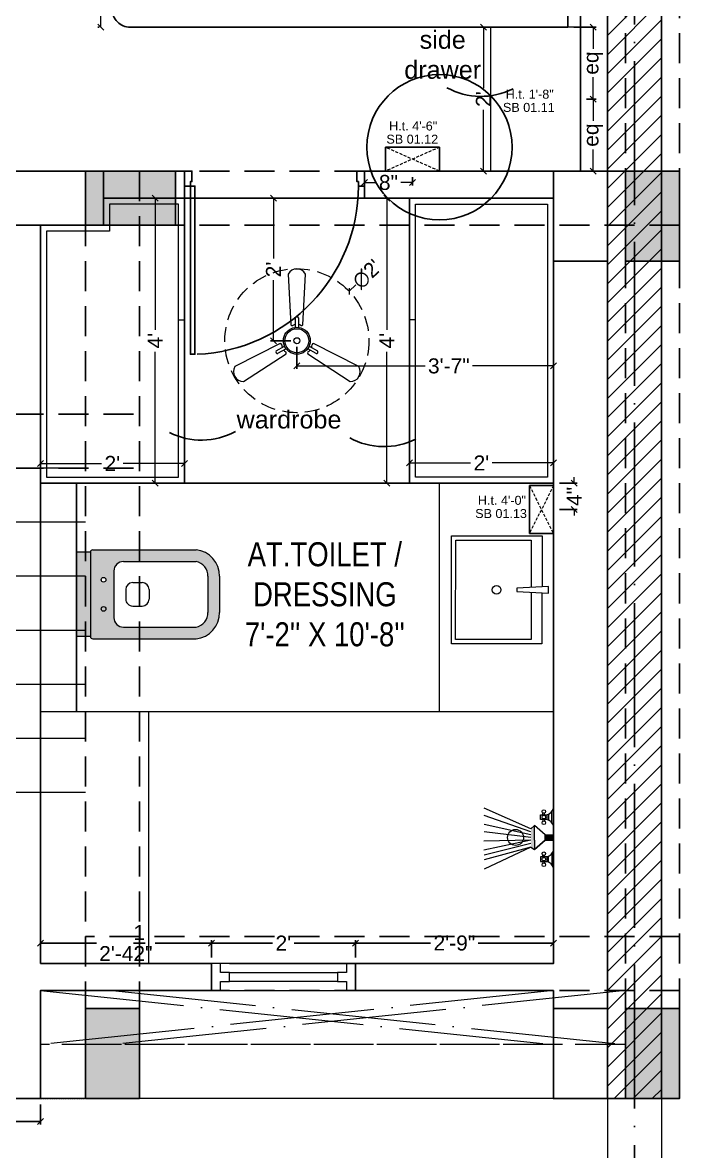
# Model space of a CAD drawing. Header units: millimetres. Extents: x 56222 to 3066687, y -650199 to -121287.
# Drawn here: x 135661.5 to 135770.9, y -184704.3 to -184516.3 of the extents above; entities that cross this region are included whole.
import ezdxf

# ---------------------------------------------------------------- set-up
doc = ezdxf.new("R2010")
doc.units = ezdxf.units.MM
doc.header["$MEASUREMENT"] = 0
doc.header["$PDMODE"] = 35
for name, pattern in [('ACAD_ISO02W100', [15, 12, -3]), ('ACAD_ISO04W100', [30, 24, -3, 0, -3]), ('DASHED', [0.75, 0.5, -0.25]), ('DASHED2', [0.375, 0.25, -0.125]), ('HIDDEN', [0.375, 0.25, -0.125])]:
    doc.linetypes.add(name, pattern=pattern)
doc.layers.get('Defpoints').update_dxf_attribs({"color": 220})
doc.layers.add('AR DOOR', color=40, linetype='Continuous')
doc.layers.add('AR ELE-5', color=134, linetype='Continuous')
for name, color, linetype, lineweight in [('BEAM', 160, 'HIDDEN', 25), ('COLUMN', 1, 'Continuous', 30), ('dim05', 1, 'Continuous', 13), ('el', 7, 'Continuous', 20), ('ELEC-wires', 1, 'DASHED2', 13), ('Electrical', 84, 'Continuous', 30), ('FIRST FLOOR ( TEXT )', 7, 'Continuous', 9), ('FURNITURE', 32, 'Continuous', 9), ('GROUND FLOOR', 7, 'Continuous', 9), ('GROUND FLOOR  ( HATCH )', 251, 'Continuous', 9), ('GROUND FLOOR  ( PLINE )', 251, 'Continuous', 30), ('GROUND FLOOR ( STAIR )', 251, 'Continuous', 9), ('Labelling', 1, 'Continuous', 25), ('SECOND FLOOR ( DW_RAIL )', 7, 'Continuous', 9), ('UTILITY', 48, 'Continuous', 9), ('wall', 7, 'Continuous', 30), ('X_PLOT', 1, 'Continuous', 9), ('XX~SLAB ( BEAM )~ ( DIM )', 7, 'Continuous', 9), ('XX~STR BEAM', 5, 'ACAD_ISO02W100', 9)]:
    doc.layers.add(name, color=color, linetype=linetype, lineweight=lineweight)
doc.styles.add('Arial', font='arial.ttf')
doc.styles.add('century g', font='GOTHIC.TTF')
doc.styles.add('KATHA', font='swissc.ttf')
doc.styles.get("Standard").update_dxf_attribs({"font": 'arial.ttf', "height": 6})
doc.styles.add('style4', font='ARIALN.TTF')
doc.dimstyles.new('Archana', dxfattribs={"dimtxt": 2, "dimasz": 0.75, "dimexe": 0.5, "dimexo": 0.5, "dimgap": 0, "dimtad": 0, "dimzin": 0, "dimdsep": 46, "dimlunit": 4, "dimtxsty": 'century g', "dimblk": 'OBLIQUE', "dimcen": 0, "dimdle": 1, "dimclrd": 256, "dimclre": 256, "dimclrt": 256, "dimadec": 0, "dimazin": 0, "dimtfac": 1, "dimtofl": 0, "dimtmove": 1, "dimatfit": 3, "dimfxl": 1, "dimfxlon": 1, "dimtolj": 1, "dimtzin": 0, "dimlwd": -1, "dimlwe": -1, "dimarcsym": 0})
doc.dimstyles.new('ISO-25', dxfattribs={"dimtxt": 2.5, "dimasz": 1, "dimexe": 0.5, "dimexo": 1, "dimtad": 0, "dimdec": 1, "dimlunit": 4, "dimtxsty": 'Standard', "dimblk": 'OBLIQUE', "dimcen": 2.5, "dimclrd": 1, "dimclre": 1, "dimclrt": 5, "dimadec": 0, "dimazin": 0, "dimtfac": 1, "dimtdec": 1, "dimtmove": 0, "dimatfit": 3, "dimfxl": 1, "dimlwd": -1, "dimarcsym": 0})

# ---------------------------------------------------------------- blocks, each defined once
blk = doc.blocks.new('_Oblique')
at = {"layer": 'wall', "color": 0, "lineweight": -2}
blk.add_line((-0.5, -0.5), (0.5, 0.5), dxfattribs=at)
blk = doc.blocks.new('*D272')
at = {"layer": 'Defpoints', "color": 0, "lineweight": 30, "transparency": 16777216}
for p in [(135679.92, -184437.01), (135674.52, -184517), (135675.21, -184517)]:
    blk.add_point(p, dxfattribs=at)
at = {"layer": 'dim05', "color": 1, "linetype": 'Continuous', "lineweight": -2, "transparency": 16777216}
for p, q in [((135678.92, -184437.01), (135674.02, -184437.01)), ((135674.21, -184517), (135674.02, -184517))]:
    blk.add_line(p, q, dxfattribs=at)
at = {"layer": 'dim05', "color": 1, "linetype": 'Continuous', "transparency": 16777216}
for p, q in [((135674.52, -184437.01), (135674.52, -184473.05)), ((135674.52, -184517), (135674.52, -184480.96))]:
    blk.add_line(p, q, dxfattribs=at)
at = {"layer": 'dim05', "color": 1, "transparency": 16777216}
for p, rotation in [((135674.52, -184437.01), 90), ((135674.52, -184517), 270)]:
    blk.add_blockref('_Oblique', p, dxfattribs=dict(at, rotation=rotation))
at = {"layer": 'dim05', "color": 5, "lineweight": 25, "transparency": 16777216, "insert": (135674.52, -184477.01), "char_height": 2.5, "attachment_point": 5, "rotation": 90, "style": 'Arial'}
blk.add_mtext('6\'-8"', dxfattribs=at)
blk = doc.blocks.new('*D275')
at = {"layer": 'Defpoints', "color": 0, "lineweight": 30, "transparency": 16777216}
for p in [(135739.42, -184517), (135738.25, -184541), (135739.42, -184541)]:
    blk.add_point(p, dxfattribs=at)
at = {"layer": 'dim05', "color": 1, "linetype": 'Continuous', "lineweight": -2, "transparency": 16777216}
for p, q in [((135738.42, -184517), (135737.75, -184517)), ((135738.42, -184541), (135737.75, -184541))]:
    blk.add_line(p, q, dxfattribs=at)
at = {"layer": 'dim05', "color": 1, "linetype": 'Continuous', "transparency": 16777216}
for p, q in [((135738.25, -184517), (135738.25, -184527.2)), ((135738.25, -184541), (135738.25, -184530.8))]:
    blk.add_line(p, q, dxfattribs=at)
at = {"layer": 'dim05', "color": 1, "transparency": 16777216}
for p, rotation in [((135738.25, -184517), 90), ((135738.25, -184541), 270)]:
    blk.add_blockref('_Oblique', p, dxfattribs=dict(at, rotation=rotation))
at = {"layer": 'dim05', "color": 5, "lineweight": 25, "transparency": 16777216, "insert": (135738.25, -184529), "char_height": 2.5, "attachment_point": 5, "rotation": 90, "style": 'Arial'}
blk.add_mtext("2'", dxfattribs=at)
blk = doc.blocks.new('A$C3EC62B37')
at = {"layer": 'FURNITURE', "lineweight": 30, "ltscale": 0.25, "true_color": 0xffffff}
h = blk.add_hatch(color=7, dxfattribs=at)
h.dxf.hatch_style = 1
h.paths.add_polyline_path([(-12.22, 0), (-12.22, 2.35), (-26.26, 2.35), (-26.26, 0)])
h.paths.add_polyline_path([(-26.26, 2.35), (-12.22, 2.35, 0.414214), (-11.83, 2.74), (-11.83, 19.96, 0.388639), (-16.24, 23.87), (-22.38, 23.87, 0.379499), (-26.65, 19.96), (-26.65, 2.74, 0.414214)])
h.paths.add_polyline_path([(-15.35, 6.26), (-23.13, 6.26, -0.414214), (-24.7, 7.83), (-24.7, 19.96, -0.349567), (-22.37, 21.91), (-16.24, 21.91, -0.364948), (-13.78, 19.96), (-13.78, 7.83, -0.414214)], flags=16)
h.paths.add_polyline_path([(-18.46, 8.22), (-20.02, 8.22, -0.414214), (-21.2, 9.39), (-21.2, 10.96, -0.414214), (-20.02, 12.13), (-18.46, 12.13, -0.414214), (-17.28, 10.96), (-17.28, 9.39, -0.414214)], flags=0)
h.paths.add_polyline_path([(-22.06, 4.53, -1), (-21.27, 4.53, -1)], flags=16)
at = {"layer": 'FURNITURE', "color": 0, "linetype": 'ByBlock', "lineweight": -2}
for p, q in [((-22.24, 23.87), (-16.24, 23.87)), ((-22.24, 21.91), (-16.24, 21.91)), ((-26.65, 2.74), (-26.65, 19.96)), ((-24.7, 7.83), (-24.7, 19.96)), ((-13.78, 7.83), (-13.78, 19.96)), ((-11.83, 2.74), (-11.83, 19.96)), ((-20.02, 12.13), (-18.46, 12.13)), ((-21.2, 9.39), (-21.2, 10.96)), ((-17.28, 9.39), (-17.28, 10.96)), ((-20.02, 8.22), (-18.46, 8.22)), ((-23.13, 6.26), (-15.35, 6.26)), ((-26.26, 2.35), (-12.22, 2.35)), ((-26.26, 2.35), (-26.26, 0)), ((-12.22, 2.35), (-12.22, 0)), ((-26.26, 0), (-12.22, 0)), ((-26.26, 0), (-12.22, 0))]:
    blk.add_line(p, q, dxfattribs=at)
for centre in [(-21.66, 4.53), (-16.81, 4.53)]:
    blk.add_circle(centre, 0.391, dxfattribs=at)
for centre, radius, start, end in [((-22.31, 19.5), 4.37, 89.0873, 174.0395), ((-16.17, 19.5), 4.37, 5.9605, 90.9127), ((-22.31, 19.48), 2.44, 88.437, 168.6348), ((-16.17, 19.48), 2.44, 11.3652, 91.563), ((-20.02, 10.96), 1.17, 90, 180), ((-18.46, 10.96), 1.17, 0, 90), ((-23.13, 7.83), 1.57, 180, 270), ((-20.02, 9.39), 1.17, 180, 270), ((-18.46, 9.39), 1.17, 270, 0), ((-15.35, 7.83), 1.57, 270, 0), ((-26.26, 2.74), 0.391, 180, 270), ((-12.22, 2.74), 0.391, 270, 0)]:
    blk.add_arc(centre, radius, start, end, dxfattribs=at)
blk = doc.blocks.new('*U25')
for points in [[(-40, 0), (0, 0), (0, 30), (10, 30), (10, 100), (-40, 100)], [(1160, 0), (1120, 0), (1120, 30), (1110, 30), (1110, 100), (1160, 100)], [(0, 0), (0, -1120), (30, -1120), (30, 0)]]:
    blk.add_lwpolyline(points, close=True)
at = {"layer": 'AR ELE-5', "linetype": 'ByBlock', "ltscale": 15}
blk.add_arc((-1.6, 0.7), 1121.6, 272.37301, 359.96526, dxfattribs=at)
blk = doc.blocks.new('*D280')
at = {"layer": 'Defpoints', "color": 0, "lineweight": 30, "transparency": 16777216}
for p in [(135725.92, -184545.5), (135722.15, -184593), (135725.92, -184593)]:
    blk.add_point(p, dxfattribs=at)
at = {"layer": 'dim05', "color": 1, "linetype": 'Continuous', "lineweight": -2, "transparency": 16777216}
for p, q in [((135724.92, -184545.5), (135721.65, -184545.5)), ((135724.92, -184593), (135721.65, -184593))]:
    blk.add_line(p, q, dxfattribs=at)
at = {"layer": 'dim05', "color": 1, "linetype": 'Continuous', "transparency": 16777216}
for p, q in [((135722.15, -184545.5), (135722.15, -184567.43)), ((135722.15, -184593), (135722.15, -184571.08))]:
    blk.add_line(p, q, dxfattribs=at)
at = {"layer": 'dim05', "color": 1, "transparency": 16777216}
for p, rotation in [((135722.15, -184545.5), 90), ((135722.15, -184593), 270)]:
    blk.add_blockref('_Oblique', p, dxfattribs=dict(at, rotation=rotation))
at = {"layer": 'dim05', "color": 5, "lineweight": 25, "transparency": 16777216, "insert": (135722.15, -184569.25), "char_height": 2.5, "attachment_point": 5, "rotation": 90, "style": 'Arial'}
blk.add_mtext("4'", dxfattribs=at)
blk = doc.blocks.new('*D281')
at = {"layer": 'Defpoints', "color": 0, "lineweight": 30, "transparency": 16777216}
for p in [(135685.42, -184545.5), (135683.53, -184593), (135685.42, -184593)]:
    blk.add_point(p, dxfattribs=at)
at = {"layer": 'dim05', "color": 1, "linetype": 'Continuous', "lineweight": -2, "transparency": 16777216}
for p, q in [((135684.42, -184545.5), (135683.03, -184545.5)), ((135684.42, -184593), (135683.03, -184593))]:
    blk.add_line(p, q, dxfattribs=at)
at = {"layer": 'dim05', "color": 1, "linetype": 'Continuous', "transparency": 16777216}
for p, q in [((135683.53, -184545.5), (135683.53, -184567.43)), ((135683.53, -184593), (135683.53, -184571.08))]:
    blk.add_line(p, q, dxfattribs=at)
at = {"layer": 'dim05', "color": 1, "transparency": 16777216}
for p, rotation in [((135683.53, -184545.5), 90), ((135683.53, -184593), 270)]:
    blk.add_blockref('_Oblique', p, dxfattribs=dict(at, rotation=rotation))
at = {"layer": 'dim05', "color": 5, "lineweight": 25, "transparency": 16777216, "insert": (135683.53, -184569.25), "char_height": 2.5, "attachment_point": 5, "rotation": 90, "style": 'Arial'}
blk.add_mtext("4'", dxfattribs=at)
blk = doc.blocks.new('*D282')
at = {"layer": 'Defpoints', "color": 0, "lineweight": 30, "transparency": 16777216}
for p in [(135664.42, -184589.69), (135688.42, -184589.69), (135688.42, -184589.69)]:
    blk.add_point(p, dxfattribs=at)
at = {"layer": 'dim05', "color": 1, "linetype": 'Continuous', "lineweight": -2, "transparency": 16777216}
for p, q in [((135664.42, -184588.69), (135664.42, -184589.19)), ((135688.42, -184588.69), (135688.42, -184589.19))]:
    blk.add_line(p, q, dxfattribs=at)
at = {"layer": 'dim05', "color": 1, "linetype": 'Continuous', "transparency": 16777216}
for p, q in [((135664.42, -184589.69), (135674.62, -184589.69)), ((135688.42, -184589.69), (135678.22, -184589.69))]:
    blk.add_line(p, q, dxfattribs=at)
at = {"layer": 'dim05', "color": 1, "transparency": 16777216, "rotation": 180}
blk.add_blockref('_Oblique', (135664.42, -184589.69), dxfattribs=at)
at = {"layer": 'dim05', "color": 1, "transparency": 16777216}
blk.add_blockref('_Oblique', (135688.42, -184589.69), dxfattribs=at)
at = {"layer": 'dim05', "color": 5, "lineweight": 25, "transparency": 16777216, "insert": (135676.42, -184589.69), "char_height": 2.5, "attachment_point": 5, "style": 'Arial'}
blk.add_mtext("2'", dxfattribs=at)
blk = doc.blocks.new('*D283')
at = {"layer": 'Defpoints', "color": 0, "lineweight": 30, "transparency": 16777216}
for p in [(135725.92, -184589.69), (135749.92, -184589.62), (135749.92, -184589.69)]:
    blk.add_point(p, dxfattribs=at)
at = {"layer": 'dim05', "color": 1, "linetype": 'Continuous', "lineweight": -2, "transparency": 16777216}
for p, q in [((135725.92, -184588.69), (135725.92, -184589.12)), ((135749.92, -184588.69), (135749.92, -184589.12))]:
    blk.add_line(p, q, dxfattribs=at)
at = {"layer": 'dim05', "color": 1, "linetype": 'Continuous', "transparency": 16777216}
for p, q in [((135725.92, -184589.62), (135736.12, -184589.62)), ((135749.92, -184589.62), (135739.72, -184589.62))]:
    blk.add_line(p, q, dxfattribs=at)
at = {"layer": 'dim05', "color": 1, "transparency": 16777216, "rotation": 180}
blk.add_blockref('_Oblique', (135725.92, -184589.62), dxfattribs=at)
at = {"layer": 'dim05', "color": 1, "transparency": 16777216}
blk.add_blockref('_Oblique', (135749.92, -184589.62), dxfattribs=at)
at = {"layer": 'dim05', "color": 5, "lineweight": 25, "transparency": 16777216, "insert": (135737.92, -184589.62), "char_height": 2.5, "attachment_point": 5, "style": 'Arial'}
blk.add_mtext("2'", dxfattribs=at)
blk = doc.blocks.new('A$C07311617')
at = {"layer": 'UTILITY'}
h = blk.add_hatch(color=7, dxfattribs=at)
h.paths.add_polyline_path([(-3.13, 2.02), (-3.13, 0), (-3.74, 0), (-3.74, 0.46), (-3.74, 1.42)])
h.paths.add_polyline_path([(-3.13, 0), (-3.13, -0.46), (-3.13, -2.02), (-3.74, -1.59), (-3.74, -0.46), (-3.74, 0)])
h = blk.add_hatch(color=7, dxfattribs=at)
h.paths.add_polyline_path([(0, 0.46), (0, 0), (-1.35, 0), (-1.35, 0.46)])
h.paths.add_polyline_path([(0, 0), (0, -0.46), (-1.35, -0.46), (-1.35, 0)])
at = {"layer": 'UTILITY', "color": 7}
for p, q in [((-3.74, 1.42), (-11.52, 4.9)), ((-1.74, 3.79), (-1.74, 4.05)), ((-1.47, 3.79), (-1.47, 4.05)), ((-0.8, 3.9), (-0.8, 2.88)), ((-0.27, 2.44), (-0.27, 4.33)), ((-3.74, 0.94), (-11.52, 3.66)), ((-3.74, 0.46), (-11.52, 2.15)), ((-3.13, 2.02), (-3.74, 1.42)), ((-3.13, -0.46), (-3.13, 2.02)), ((-1.35, 0.46), (-3.13, 2.02)), ((-1.74, 2.99), (-1.74, 2.72)), ((-1.47, 2.99), (-1.47, 2.72)), ((-3.74, 0), (-11.52, 0.93)), ((-3.13, 0.46), (-3.13, 1.42)), ((-1.35, -0.46), (-1.35, 0.46)), ((-1.35, 0.46), (0, 0.46)), ((0, -0.46), (0, 0.46)), ((-3.74, -0.46), (-11.62, -0.61)), ((-3.74, -0.46), (-11.57, -2.09)), ((-3.74, -1.03), (-11.52, -2.96)), ((-3.74, -1.59), (-11.52, -5.3)), ((-3.74, -1.59), (-11.52, -3.73)), ((-3.74, -1.59), (-3.13, -2.02)), ((-3.13, -0.46), (-3.13, -2.02)), ((-1.35, -0.46), (-3.13, -2.02)), ((-1.35, -0.46), (0, -0.46)), ((-1.74, -3.22), (-1.74, -2.95)), ((-1.47, -3.22), (-1.47, -2.95)), ((-0.8, -4.13), (-0.8, -3.11)), ((-0.27, -2.68), (-0.27, -4.56)), ((-1.74, -4.02), (-1.74, -4.29)), ((-1.47, -4.02), (-1.47, -4.29))]:
    blk.add_line(p, q, dxfattribs=at)
for points in [[(-1.07, 2.99), (-2.14, 2.99), (-2.14, 3.79), (-1.07, 3.79)], [(-1.07, -3.22), (-2.14, -3.22), (-2.14, -4.02), (-1.07, -4.02)]]:
    blk.add_lwpolyline(points, close=True, dxfattribs=at)
for points in [[(-1.35, 0.46), (-3.13, 2.02)], [(-3.13, -2.02), (-1.35, -0.46)]]:
    blk.add_lwpolyline(points, dxfattribs=at)
for centre, radius in [((-1.6, 4.32), 0.298), ((-1.6, 3.39), 0.298), ((-1.6, 2.45), 0.298), ((-6.31, 0), 1.33), ((-1.6, -2.69), 0.298), ((-1.6, -3.62), 0.298), ((-1.6, -4.55), 0.298)]:
    blk.add_circle(centre, radius, dxfattribs=at)
for centre, start, end in [((-1.47, 5.26), 285.2551, 344.7449), ((-1.47, 1.52), 15.2551, 74.7449), ((-1.47, -1.75), 285.2551, 344.7449), ((-1.47, -5.49), 15.2551, 74.7449)]:
    blk.add_arc(centre, 1.52, start, end, dxfattribs=at)
blk = doc.blocks.new('*D298')
at = {"layer": 'Defpoints', "color": 0, "lineweight": 30, "transparency": 16777216}
for p in [(135692.92, -184669.6), (135664.42, -184673), (135692.92, -184673)]:
    blk.add_point(p, dxfattribs=at)
at = {"layer": 'dim05', "color": 5, "linetype": 'Continuous', "lineweight": -2, "transparency": 16777216}
for p, q in [((135664.42, -184672), (135664.42, -184669.1)), ((135692.92, -184672), (135692.92, -184669.1))]:
    blk.add_line(p, q, dxfattribs=at)
at = {"layer": 'dim05', "color": 5, "linetype": 'Continuous', "lineweight": 30, "transparency": 16777216}
for p, q in [((135664.42, -184669.6), (135673.79, -184669.6)), ((135692.92, -184669.6), (135683.55, -184669.6))]:
    blk.add_line(p, q, dxfattribs=at)
at = {"layer": 'dim05', "color": 5, "lineweight": 30, "transparency": 16777216, "rotation": 180}
blk.add_blockref('_Oblique', (135664.42, -184669.6), dxfattribs=at)
at = {"layer": 'dim05', "color": 5, "lineweight": 30, "transparency": 16777216}
blk.add_blockref('_Oblique', (135692.92, -184669.6), dxfattribs=at)
at = {"layer": 'dim05', "color": 5, "lineweight": 30, "transparency": 16777216, "insert": (135678.67, -184669.6), "char_height": 2.5, "attachment_point": 5, "style": 'Arial'}
blk.add_mtext('2\'-4{\\H1x;\\S1/2;}"', dxfattribs=at)
blk = doc.blocks.new('*D299')
at = {"layer": 'Defpoints', "color": 0, "lineweight": 30, "transparency": 16777216}
for p in [(135716.92, -184669.6), (135692.92, -184673), (135716.92, -184673)]:
    blk.add_point(p, dxfattribs=at)
at = {"layer": 'dim05', "color": 5, "linetype": 'Continuous', "lineweight": -2, "transparency": 16777216}
for p, q in [((135692.92, -184672), (135692.92, -184669.1)), ((135716.92, -184672), (135716.92, -184669.1))]:
    blk.add_line(p, q, dxfattribs=at)
at = {"layer": 'dim05', "color": 5, "linetype": 'Continuous', "lineweight": 30, "transparency": 16777216}
for p, q in [((135692.92, -184669.6), (135703.12, -184669.6)), ((135716.92, -184669.6), (135706.72, -184669.6))]:
    blk.add_line(p, q, dxfattribs=at)
at = {"layer": 'dim05', "color": 5, "lineweight": 30, "transparency": 16777216, "rotation": 180}
blk.add_blockref('_Oblique', (135692.92, -184669.6), dxfattribs=at)
at = {"layer": 'dim05', "color": 5, "lineweight": 30, "transparency": 16777216}
blk.add_blockref('_Oblique', (135716.92, -184669.6), dxfattribs=at)
at = {"layer": 'dim05', "color": 5, "lineweight": 30, "transparency": 16777216, "insert": (135704.92, -184669.6), "char_height": 2.5, "attachment_point": 5, "style": 'Arial'}
blk.add_mtext("2'", dxfattribs=at)
blk = doc.blocks.new('*D300')
at = {"layer": 'Defpoints', "color": 0, "lineweight": 30, "transparency": 16777216}
for p in [(135749.92, -184669.6), (135716.92, -184673), (135749.92, -184673)]:
    blk.add_point(p, dxfattribs=at)
at = {"layer": 'dim05', "color": 5, "linetype": 'Continuous', "lineweight": -2, "transparency": 16777216}
for p, q in [((135716.92, -184672), (135716.92, -184669.1)), ((135749.92, -184672), (135749.92, -184669.1))]:
    blk.add_line(p, q, dxfattribs=at)
at = {"layer": 'dim05', "color": 5, "linetype": 'Continuous', "lineweight": 30, "transparency": 16777216}
for p, q in [((135716.92, -184669.6), (135729.45, -184669.6)), ((135749.92, -184669.6), (135737.39, -184669.6))]:
    blk.add_line(p, q, dxfattribs=at)
at = {"layer": 'dim05', "color": 5, "lineweight": 30, "transparency": 16777216, "rotation": 180}
blk.add_blockref('_Oblique', (135716.92, -184669.6), dxfattribs=at)
at = {"layer": 'dim05', "color": 5, "lineweight": 30, "transparency": 16777216}
blk.add_blockref('_Oblique', (135749.92, -184669.6), dxfattribs=at)
at = {"layer": 'dim05', "color": 5, "lineweight": 30, "transparency": 16777216, "insert": (135733.42, -184669.6), "char_height": 2.5, "attachment_point": 5, "style": 'Arial'}
blk.add_mtext('2\'-9"', dxfattribs=at)
blk = doc.blocks.new('*D305')
at = {"layer": 'Defpoints', "color": 0, "lineweight": 30, "transparency": 16777216}
for p in [(135559.42, -184695.5), (135664.42, -184695.5), (135664.42, -184699.32)]:
    blk.add_point(p, dxfattribs=at)
at = {"layer": 'dim05', "color": 5, "linetype": 'Continuous', "lineweight": -2, "transparency": 16777216}
for p, q in [((135559.42, -184696.5), (135559.42, -184699.82)), ((135664.42, -184696.5), (135664.42, -184699.82))]:
    blk.add_line(p, q, dxfattribs=at)
at = {"layer": 'dim05', "color": 5, "linetype": 'Continuous', "lineweight": 30, "transparency": 16777216}
for p, q in [((135559.42, -184699.32), (135607.97, -184699.32)), ((135664.42, -184699.32), (135615.87, -184699.32))]:
    blk.add_line(p, q, dxfattribs=at)
at = {"layer": 'dim05', "color": 5, "lineweight": 30, "transparency": 16777216, "rotation": 180}
blk.add_blockref('_Oblique', (135559.42, -184699.32), dxfattribs=at)
at = {"layer": 'dim05', "color": 5, "lineweight": 30, "transparency": 16777216}
blk.add_blockref('_Oblique', (135664.42, -184699.32), dxfattribs=at)
at = {"layer": 'dim05', "color": 5, "lineweight": 30, "transparency": 16777216, "insert": (135611.92, -184699.32), "char_height": 2.5, "attachment_point": 5, "style": 'Arial'}
blk.add_mtext('8\'-9"', dxfattribs=at)
blk = doc.blocks.new('6616')
at = {"color": 242, "linetype": 'DASHED', "true_color": 0xcd2027}
for p, q in [((386784.79, -36915.77), (386775.78, -36911.78)), ((386784.79, -36911.78), (386775.78, -36915.77))]:
    blk.add_line(p, q, dxfattribs=at)
at = {"layer": 'ELEC-wires', "color": 5, "linetype": 'ByBlock', "lineweight": 30, "ltscale": 4}
blk.add_lwpolyline([(386775.78, -36911.78), (386784.79, -36911.78), (386784.79, -36915.77), (386775.78, -36915.77)], close=True, dxfattribs=at)
blk = doc.blocks.new('*D244')
at = {"layer": 'Defpoints', "color": 0, "lineweight": 30, "transparency": 16777216}
for p in [(135749.92, -184593), (135749.92, -184597.38), (135753.4, -184597.38)]:
    blk.add_point(p, dxfattribs=at)
at = {"layer": 'dim05', "color": 1, "linetype": 'Continuous', "transparency": 16777216}
for p, q in [((135753.4, -184593), (135753.4, -184592)), ((135753.4, -184593), (135753.4, -184593.08)), ((135753.4, -184597.38), (135753.4, -184597.3)), ((135753.4, -184597.38), (135753.4, -184598.38))]:
    blk.add_line(p, q, dxfattribs=at)
at = {"layer": 'dim05', "color": 1, "linetype": 'Continuous', "lineweight": -2, "transparency": 16777216}
for p, q in [((135750.92, -184593), (135753.9, -184593)), ((135750.92, -184597.38), (135753.9, -184597.38))]:
    blk.add_line(p, q, dxfattribs=at)
at = {"layer": 'dim05', "color": 1, "transparency": 16777216}
for p, rotation in [((135753.4, -184593), 270), ((135753.4, -184597.38), 90)]:
    blk.add_blockref('_Oblique', p, dxfattribs=dict(at, rotation=rotation))
at = {"layer": 'dim05', "color": 5, "lineweight": 25, "transparency": 16777216, "insert": (135753.4, -184595.19), "char_height": 2.5, "attachment_point": 5, "rotation": 90, "style": 'Arial'}
blk.add_mtext('4"', dxfattribs=at)
blk = doc.blocks.new('*D245')
at = {"layer": 'Defpoints', "color": 0, "lineweight": 30, "transparency": 16777216}
for p in [(135718.43, -184541), (135726.43, -184541), (135726.43, -184542.9)]:
    blk.add_point(p, dxfattribs=at)
at = {"layer": 'dim05', "color": 1, "linetype": 'Continuous', "lineweight": -2, "transparency": 16777216}
for p, q in [((135718.43, -184542), (135718.43, -184543.4)), ((135726.43, -184542), (135726.43, -184543.4))]:
    blk.add_line(p, q, dxfattribs=at)
at = {"layer": 'dim05', "color": 1, "linetype": 'Continuous', "transparency": 16777216}
for p, q in [((135718.43, -184542.9), (135720.36, -184542.9)), ((135726.43, -184542.9), (135724.49, -184542.9))]:
    blk.add_line(p, q, dxfattribs=at)
at = {"layer": 'dim05', "color": 1, "transparency": 16777216, "rotation": 180}
blk.add_blockref('_Oblique', (135718.43, -184542.9), dxfattribs=at)
at = {"layer": 'dim05', "color": 1, "transparency": 16777216}
blk.add_blockref('_Oblique', (135726.43, -184542.9), dxfattribs=at)
at = {"layer": 'dim05', "color": 5, "lineweight": 25, "transparency": 16777216, "insert": (135722.43, -184542.9), "char_height": 2.5, "attachment_point": 5, "style": 'Arial'}
blk.add_mtext('8"', dxfattribs=at)
blk = doc.blocks.new('*D246')
at = {"layer": 'Defpoints', "color": 0, "lineweight": 30, "transparency": 16777216}
for p in [(135752.32, -184516.99), (135754.42, -184529), (135756.55, -184529)]:
    blk.add_point(p, dxfattribs=at)
at = {"layer": 'dim05', "color": 1, "linetype": 'Continuous', "lineweight": -2, "transparency": 16777216}
for p, q in [((135753.32, -184516.99), (135757.05, -184516.99)), ((135755.42, -184529), (135757.05, -184529))]:
    blk.add_line(p, q, dxfattribs=at)
at = {"layer": 'dim05', "color": 1, "linetype": 'Continuous', "transparency": 16777216}
for p, q in [((135756.55, -184516.99), (135756.55, -184520.62)), ((135756.55, -184529), (135756.55, -184525.37))]:
    blk.add_line(p, q, dxfattribs=at)
at = {"layer": 'dim05', "color": 1, "transparency": 16777216}
for p, rotation in [((135756.55, -184516.99), 90), ((135756.55, -184529), 270)]:
    blk.add_blockref('_Oblique', p, dxfattribs=dict(at, rotation=rotation))
at = {"layer": 'dim05', "color": 5, "lineweight": 25, "transparency": 16777216, "insert": (135756.55, -184523), "char_height": 2.5, "attachment_point": 5, "rotation": 90, "style": 'Arial'}
blk.add_mtext('eq', dxfattribs=at)
blk = doc.blocks.new('*D247')
at = {"layer": 'Defpoints', "color": 0, "lineweight": 30, "transparency": 16777216}
for p in [(135754.42, -184529), (135754.42, -184541), (135756.55, -184541)]:
    blk.add_point(p, dxfattribs=at)
at = {"layer": 'dim05', "color": 1, "linetype": 'Continuous', "lineweight": -2, "transparency": 16777216}
for p, q in [((135755.42, -184529), (135757.05, -184529)), ((135755.42, -184541), (135757.05, -184541))]:
    blk.add_line(p, q, dxfattribs=at)
at = {"layer": 'dim05', "color": 1, "linetype": 'Continuous', "transparency": 16777216}
for p, q in [((135756.55, -184529), (135756.55, -184532.62)), ((135756.55, -184541), (135756.55, -184537.38))]:
    blk.add_line(p, q, dxfattribs=at)
at = {"layer": 'dim05', "color": 1, "transparency": 16777216}
for p, rotation in [((135756.55, -184529), 90), ((135756.55, -184541), 270)]:
    blk.add_blockref('_Oblique', p, dxfattribs=dict(at, rotation=rotation))
at = {"layer": 'dim05', "color": 5, "lineweight": 25, "transparency": 16777216, "insert": (135756.55, -184535), "char_height": 2.5, "attachment_point": 5, "rotation": 90, "style": 'Arial'}
blk.add_mtext('eq', dxfattribs=at)
blk = doc.blocks.new('*D264')
at = {"layer": 'Defpoints', "color": 0, "lineweight": 30, "transparency": 16777216}
for p in [(135715.88, -184561), (135698.46, -184577.51)]:
    blk.add_point(p, dxfattribs=at)
at = {"layer": 'dim05', "transparency": 16777216}
blk.add_line((135716.97, -184559.96), (135715.88, -184561), dxfattribs=at)
at = {"layer": 'dim05', "transparency": 16777216, "xscale": 0.75, "yscale": 0.75, "zscale": 0.75, "rotation": 223.4766308892726}
blk.add_blockref('_Oblique', (135715.88, -184561), dxfattribs=at)
at = {"layer": 'dim05', "color": 5, "lineweight": 25, "transparency": 16777216, "insert": (135718.86, -184558.17), "char_height": 2.5, "attachment_point": 5, "rotation": 43.4766, "style": 'century g'}
blk.add_mtext("\\A1;∅2'", dxfattribs=at)
blk = doc.blocks.new('*D265')
at = {"layer": 'Defpoints', "color": 0, "lineweight": 30, "transparency": 16777216}
for p in [(135707.17, -184569.25), (135749.92, -184569.25), (135749.92, -184573.46)]:
    blk.add_point(p, dxfattribs=at)
at = {"layer": 'dim05', "color": 1, "linetype": 'Continuous', "lineweight": -2, "transparency": 16777216}
for p, q in [((135707.17, -184570.25), (135707.17, -184573.96)), ((135749.92, -184570.25), (135749.92, -184573.96))]:
    blk.add_line(p, q, dxfattribs=at)
at = {"layer": 'dim05', "color": 1, "linetype": 'Continuous', "transparency": 16777216}
for p, q in [((135707.17, -184573.46), (135728.55, -184573.46)), ((135749.92, -184573.46), (135736.44, -184573.46))]:
    blk.add_line(p, q, dxfattribs=at)
at = {"layer": 'dim05', "color": 1, "transparency": 16777216, "rotation": 180}
blk.add_blockref('_Oblique', (135707.17, -184573.46), dxfattribs=at)
at = {"layer": 'dim05', "color": 1, "transparency": 16777216}
blk.add_blockref('_Oblique', (135749.92, -184573.46), dxfattribs=at)
at = {"layer": 'dim05', "color": 5, "lineweight": 25, "transparency": 16777216, "insert": (135732.49, -184573.46), "char_height": 2.5, "attachment_point": 5, "style": 'Arial'}
blk.add_mtext('3\'-7"', dxfattribs=at)
blk = doc.blocks.new('*D309')
at = {"layer": 'Defpoints', "color": 0, "lineweight": 30, "transparency": 16777216}
for p in [(135703.27, -184545.5), (135719.03, -184545.5), (135707.17, -184569.25)]:
    blk.add_point(p, dxfattribs=at)
at = {"layer": 'dim05', "color": 1, "linetype": 'Continuous', "lineweight": -2, "transparency": 16777216}
for p, q in [((135718.03, -184545.5), (135702.77, -184545.5)), ((135706.17, -184569.25), (135702.77, -184569.25))]:
    blk.add_line(p, q, dxfattribs=at)
at = {"layer": 'dim05', "color": 1, "linetype": 'Continuous', "transparency": 16777216}
for p, q in [((135703.27, -184545.5), (135703.27, -184555.58)), ((135703.27, -184569.25), (135703.27, -184559.17))]:
    blk.add_line(p, q, dxfattribs=at)
at = {"layer": 'dim05', "color": 1, "transparency": 16777216}
for p, rotation in [((135703.27, -184545.5), 90), ((135703.27, -184569.25), 270)]:
    blk.add_blockref('_Oblique', p, dxfattribs=dict(at, rotation=rotation))
at = {"layer": 'dim05', "color": 5, "lineweight": 25, "transparency": 16777216, "insert": (135703.27, -184557.38), "char_height": 2.5, "attachment_point": 5, "rotation": 90, "style": 'Arial'}
blk.add_mtext("2'", dxfattribs=at)

msp = doc.modelspace()

# ---------------------------------------------------------------- hatches: boundary and pattern name
at = {"layer": 'COLUMN'}
h = msp.add_hatch(color=256, dxfattribs=at)
h.dxf.hatch_style = 1
h.paths.add_polyline_path([(135686.921, -184550.003), (135686.921, -184541.003), (135671.921, -184541.003), (135671.921, -184550.003)])
h = msp.add_hatch(color=256, dxfattribs=at)
h.dxf.hatch_style = 1
h.paths.add_polyline_path([(135761.921, -184556.003), (135770.921, -184556.003), (135770.921, -184541.003), (135761.921, -184541.003)])
h = msp.add_hatch(color=256, dxfattribs=at)
h.dxf.hatch_style = 1
h.paths.add_polyline_path([(135671.921, -184695.503), (135680.921, -184695.503), (135680.921, -184680.503), (135671.921, -184680.503)])
h = msp.add_hatch(color=256, dxfattribs=at)
h.dxf.hatch_style = 1
h.paths.add_polyline_path([(135761.921, -184695.503), (135770.921, -184695.503), (135770.921, -184680.503), (135761.921, -184680.503)])
at = {"layer": 'GROUND FLOOR  ( HATCH )'}
h = msp.add_hatch(dxfattribs=at)
h.set_pattern_fill('ANSI31', color=6, scale=18, style=0)
h.set_pattern_definition([(45, (19227.2352, -22076.3282), (-1.590990258, 1.590990258), [])])
h.paths.add_polyline_path([(135767.921, -184352.003), (135758.921, -184352.003), (135758.921, -184695.503), (135767.921, -184695.503)])

# ---------------------------------------------------------------- linework, layer by layer
at = {"layer": 'BEAM', "ltscale": 20}
for p, q in [((135761.921, -184695.503), (135761.921, -184379.003)), ((135770.921, -184695.503), (135770.921, -184379.003)), ((135770.921, -184541.003), (135524.921, -184541.003)), ((135671.921, -184541.003), (135671.921, -184695.503)), ((135680.921, -184541.003), (135680.921, -184695.503)), ((135770.921, -184550.003), (135524.921, -184550.003)), ((135524.921, -184581.503), (135680.921, -184581.503)), ((135524.921, -184590.503), (135680.921, -184590.503)), ((135770.921, -184668.503), (135671.921, -184668.503)), ((135770.921, -184677.503), (135671.921, -184677.503))]:
    msp.add_line(p, q, dxfattribs=at)
at = {"layer": 'BEAM'}
msp.add_line((135524.921, -184695.503), (135680.921, -184695.503), dxfattribs=at)
at = {"layer": 'COLUMN'}
for points in [[(135674.921, -184541.003), (135674.921, -184550.003), (135659.921, -184550.003), (135659.921, -184541.003)], [(135686.921, -184550.003), (135686.921, -184541.003), (135671.921, -184541.003), (135671.921, -184550.003)], [(135749.921, -184541.003), (135758.921, -184541.003), (135758.921, -184556.003), (135749.921, -184556.003)], [(135761.921, -184556.003), (135770.921, -184556.003), (135770.921, -184541.003), (135761.921, -184541.003)], [(135671.921, -184695.503), (135680.921, -184695.503), (135680.921, -184680.503), (135671.921, -184680.503)], [(135749.921, -184680.503), (135758.921, -184680.503), (135758.921, -184695.503), (135749.921, -184695.503)], [(135761.921, -184695.503), (135770.921, -184695.503), (135770.921, -184680.503), (135761.921, -184680.503)]]:
    msp.add_lwpolyline(points, close=True, dxfattribs=at)
at = {"layer": 'Electrical', "lineweight": 15, "ltscale": 20}
for p, q in [((135705.734, -184558.14), (135706.175, -184566.601)), ((135708.167, -184566.601), (135708.608, -184558.14)), ((135706.922, -184567.026), (135706.922, -184565.412)), ((135707.42, -184565.425), (135707.42, -184567.026)), ((135704.377, -184569.716), (135696.829, -184573.565)), ((135703.732, -184570.951), (135705.118, -184570.151)), ((135709.224, -184570.15), (135710.622, -184570.957)), ((135717.513, -184573.564), (135709.965, -184569.716)), ((135698.266, -184576.053), (135705.373, -184571.441)), ((135705.367, -184570.582), (135703.969, -184571.389)), ((135708.969, -184571.441), (135716.076, -184576.053)), ((135710.361, -184571.382), (135708.975, -184570.582))]:
    msp.add_line(p, q, dxfattribs=at)
at = {"layer": 'Electrical', "linetype": 'DASHED', "lineweight": 15, "ltscale": 5}
msp.add_circle((135707.171, -184569.253), 12, dxfattribs=at)
at = {"layer": 'Electrical', "lineweight": 15, "ltscale": 20}
for centre, major_axis, start_param, end_param in [((135707.171, -184558.95), (1.166, 1.166), -0.2721361, 1.8429674), ((135707.171, -184567.72), (0.849, -0.849), 2.5650573, 2.9513076), ((135707.169, -184565.508), (0.187, 0.187), -0.4655363, 1.9836178), ((135707.171, -184567.72), (0.849, 0.849), 0.19032, 0.5765703), ((135707.171, -184569.253), (1.585, -1.585), 3.141610145497995, 9.42479545267758), ((135707.171, -184569.253), (1.409, -1.409), 0.0000175, 6.2832028), ((135706.41, -184566.471), (0.19, 0.19), 2.8630143, 4.2577845), ((135707.932, -184566.471), (0.19, -0.19), 5.1670285, 6.5617986), ((135704.382, -184569.985), (0.19, -0.19), 0.9782383, 2.3730084), ((135705.844, -184570.019), (0.849, -0.849), 3.8555115, 4.2417618), ((135707.171, -184569.253), (0.352, 0.352), 1.5708138, 7.8539991), ((135708.499, -184570.019), (0.849, 0.849), 5.1830512, 5.5693015), ((135709.961, -184569.985), (0.19, -0.19), 2.3394156, 3.7341857), ((135703.93, -184571.127), (0.187, -0.187), 3.1996551, 5.6488092), ((135705.844, -184570.019), (0.849, -0.849), 4.6594524, 5.0457027), ((135705.142, -184571.302), (0.19, 0.19), -1.3257759, 0.0689943), ((135709.2, -184571.302), (0.19, -0.19), 3.0726334, 4.4674035), ((135708.499, -184570.019), (0.849, 0.849), 4.3791102, 4.7653605), ((135710.415, -184571.123), (0.187, 0.187), 3.7232539, 6.172408), ((135698.249, -184574.404), (1.166, -1.166), 3.3930553, 5.5081589), ((135716.093, -184574.404), (1.166, -1.166), 5.4874504, 7.602554)]:
    msp.add_ellipse(centre, major_axis=major_axis, ratio=1, start_param=start_param, end_param=end_param, dxfattribs=at)
at = {"layer": 'FURNITURE'}
for p, q in [((135687.421, -184565.753), (135688.421, -184565.753)), ((135726.921, -184565.753), (135725.921, -184565.753)), ((135730.921, -184631.003), (135730.921, -184593.003))]:
    msp.add_line(p, q, dxfattribs=at)
at = {"layer": 'FURNITURE', "lineweight": 30}
msp.add_lwpolyline([(135676.391, -184514.011), (135676.391, -184440.011, -0.4142136), (135679.391, -184437.011), (135752.322, -184437.011), (135752.322, -184517.011), (135679.391, -184517.011, -0.4142136)], format="xyb", close=True, dxfattribs=at)
at = {"layer": 'FURNITURE'}
for points in [[(135754.421, -184516.994), (135739.421, -184516.994), (135739.421, -184541.003), (135754.421, -184541.003)], [(135748.921, -184546.503), (135748.921, -184592.003), (135726.921, -184592.003), (135726.921, -184546.503)], [(135743.803, -184610.473), (135743.803, -184611.045), (135749.099, -184611.303), (135749.1, -184610.223)], [(135664.421, -184631.003), (135682.421, -184631.003), (135682.421, -184673.003), (135664.421, -184673.003)]]:
    msp.add_lwpolyline(points, close=True, dxfattribs=at)
at = {"layer": 'FURNITURE', "lineweight": 30}
msp.add_lwpolyline([(135664.421, -184550.003), (135664.421, -184593.003), (135688.421, -184593.003), (135688.421, -184545.503), (135674.921, -184545.503)], dxfattribs=at)
msp.add_lwpolyline([(135725.921, -184545.503), (135749.921, -184545.503), (135749.921, -184593.003), (135725.921, -184593.003)], close=True, dxfattribs=at)
at = {"layer": 'FURNITURE'}
for points in [[(135675.921, -184546.503), (135675.921, -184551.003), (135665.421, -184551.003)], [(135665.421, -184551.003), (135665.421, -184592.003), (135687.421, -184592.003), (135687.421, -184546.503), (135675.921, -184546.503)], [(135748.019, -184611.25), (135748.005, -184619.761), (135732.911, -184619.753), (135732.931, -184601.753), (135748.025, -184601.761), (135748.02, -184610.274)], [(135746.219, -184611.163), (135746.205, -184619.04), (135733.631, -184619.033), (135733.651, -184602.473), (135746.225, -184602.48), (135746.219, -184610.359)]]:
    msp.add_lwpolyline(points, dxfattribs=at)
msp.add_circle((135740.458, -184610.757), 0.72, dxfattribs=at)
at = {"layer": 'GROUND FLOOR'}
for p, q in [((135758.921, -184311.954), (135758.921, -184832.887)), ((135767.921, -184311.954), (135767.921, -184832.887)), ((135688.421, -184541.003), (135659.921, -184541.003)), ((135688.421, -184541.003), (135688.421, -184545.503)), ((135749.921, -184541.003), (135718.425, -184541.001)), ((135718.425, -184541.001), (135718.425, -184545.501)), ((135749.921, -184545.503), (135674.921, -184545.503)), ((135749.921, -184545.503), (135749.921, -184673.003)), ((135664.421, -184550.003), (135664.421, -184673.003)), ((135664.421, -184593.003), (135749.921, -184593.003)), ((135664.421, -184631.003), (135749.921, -184631.003)), ((135695.921, -184673.003), (135749.921, -184673.003)), ((135716.921, -184673.003), (135716.921, -184677.503)), ((135664.421, -184677.503), (135664.421, -184695.503)), ((135695.921, -184677.503), (135749.921, -184677.503)), ((135749.921, -184677.503), (135749.921, -184695.503)), ((135758.921, -184695.503), (135358.421, -184695.503))]:
    msp.add_line(p, q, dxfattribs=at)
at = {"layer": 'GROUND FLOOR', "color": 1, "linetype": 'ACAD_ISO04W100'}
for p, q in [((135763.421, -184311.954), (135763.421, -184695.503)), ((135664.421, -184677.503), (135749.921, -184686.503)), ((135749.921, -184677.503), (135664.421, -184686.503)), ((135676.421, -184677.503), (135761.921, -184686.503)), ((135761.921, -184677.503), (135676.421, -184686.503))]:
    msp.add_line(p, q, dxfattribs=at)
at = {"layer": 'GROUND FLOOR', "linetype": 'ACAD_ISO02W100', "ltscale": 0.7}
for p, q in [((135749.921, -184686.503), (135664.421, -184686.503)), ((135761.921, -184686.503), (135676.421, -184686.503))]:
    msp.add_line(p, q, dxfattribs=at)
at = {"layer": 'GROUND FLOOR', "color": 6, "lineweight": 30}
msp.add_lwpolyline([(135767.921, -184352.003), (135758.921, -184352.003), (135758.921, -184695.503), (135767.921, -184695.503)], close=True, dxfattribs=at)
at = {"layer": 'GROUND FLOOR  ( PLINE )'}
msp.add_lwpolyline([(135758.921, -184403.003), (135713.921, -184403.003), (135713.921, -184412.003), (135754.421, -184412.003), (135754.421, -184541.003), (135718.425, -184541.001), (135718.425, -184545.501), (135749.921, -184545.503), (135749.921, -184673.003), (135716.921, -184673.003), (135716.921, -184677.503), (135749.921, -184677.503), (135749.921, -184695.503), (135758.921, -184695.503)], close=True, dxfattribs=at)
for points in [[(135664.421, -184673.003), (135692.916, -184673.003), (135692.916, -184677.503), (135664.421, -184677.503), (135664.421, -184695.503), (135659.921, -184695.503), (135659.921, -184541.003), (135688.421, -184541.003), (135688.421, -184545.503), (135674.921, -184545.503)], [(135664.421, -184550.003), (135664.421, -184673.003)], [(135670.421, -184593.003), (135670.421, -184631.003)]]:
    msp.add_lwpolyline(points, dxfattribs=at)
at = {"layer": 'GROUND FLOOR ( STAIR )'}
for p, q in [((135671.921, -184590.503), (135629.921, -184590.503)), ((135671.921, -184599.503), (135629.921, -184599.503)), ((135671.921, -184608.503), (135629.921, -184608.503)), ((135671.921, -184617.503), (135629.921, -184617.503)), ((135671.921, -184626.503), (135629.921, -184626.503)), ((135671.921, -184635.503), (135629.921, -184635.503)), ((135671.921, -184644.503), (135575.921, -184644.503))]:
    msp.add_line(p, q, dxfattribs=at)
at = {"layer": 'Labelling', "color": 1}
for centre, start, end in [((135737.864, -184516.68, 0.069), 241.36753, 296.67232), ((135691.253, -184573.939, 0.069), 243.32768, 298.63247), ((135721.666, -184575.033, 0.069), 241.36753, 296.67232)]:
    msp.add_arc(centre, 11.868, start, end, dxfattribs=at)
at = {"layer": 'SECOND FLOOR ( DW_RAIL )', "color": 3}
msp.add_lwpolyline([(135716.916, -184673.003), (135715.416, -184673.003), (135715.416, -184674.503), (135713.916, -184674.503), (135713.916, -184676.003), (135695.916, -184676.003), (135695.916, -184674.503), (135694.416, -184674.503), (135694.416, -184673.003), (135692.916, -184673.003), (135692.916, -184677.503), (135694.416, -184677.503), (135694.416, -184676.003), (135695.916, -184676.003), (135695.916, -184674.503), (135713.916, -184674.503), (135713.916, -184676.003), (135715.416, -184676.003), (135715.416, -184677.503), (135716.916, -184677.503), (135716.916, -184673.003), (135692.916, -184673.003), (135692.916, -184677.503), (135716.916, -184677.503)], close=True, dxfattribs=at)
at = {"layer": 'X_PLOT', "linetype": 'ACAD_ISO04W100', "lineweight": 30}
msp.add_line((135763.421, -184311.954), (135763.421, -184807.753), dxfattribs=at)
at = {"layer": 'XX~SLAB ( BEAM )~ ( DIM )', "color": 242, "linetype": 'DASHED', "true_color": 0xcd2027}
for p, q in [((135749.921, -184593.383), (135745.921, -184601.383)), ((135745.921, -184593.383), (135749.921, -184601.383))]:
    msp.add_line(p, q, dxfattribs=at)
at = {"layer": 'XX~SLAB ( BEAM )~ ( DIM )'}
msp.add_lwpolyline([(135688.421, -184545.503), (135725.921, -184545.503), (135725.921, -184593.003), (135688.421, -184593.003)], close=True, dxfattribs=at)
at = {"layer": 'XX~SLAB ( BEAM )~ ( DIM )', "color": 242, "lineweight": 30, "true_color": 0xcd2027}
msp.add_circle((135730.932, -184537.015), 12.098, dxfattribs=at)
at = {"layer": 'XX~STR BEAM', "lineweight": 30}
msp.add_lwpolyline([(135745.921, -184593.383), (135749.921, -184593.383), (135749.921, -184601.383), (135745.921, -184601.383)], close=True, dxfattribs=at)

# ---------------------------------------------------------------- block references
at = {"layer": 'AR DOOR', "linetype": 'ByBlock', "lineweight": -2, "extrusion": (0, 0, -1), "xscale": -0.02500332000264408, "yscale": 0.02500332000264408, "zscale": -0.02500332000264408}
msp.add_blockref('*U25', (-135689.421, -184543.502), dxfattribs=at)
at = {"layer": 'el', "color": 1}
msp.add_blockref('6616', (-251053.859, -147625.231), dxfattribs=at)
at = {"layer": 'FURNITURE', "rotation": 270.0000000028459}
msp.add_blockref('A$C3EC62B37', (135670.421, -184630.742), dxfattribs=at)
at = {"layer": 'FURNITURE', "lineweight": 18, "rotation": 0.03312803684924393}
msp.add_blockref('A$C07311617', (135749.921, -184652.003), dxfattribs=at)

# ---------------------------------------------------------------- texts
at = {"layer": 'Electrical', "color": 240, "true_color": 0xed1f24, "transparency": 33554687}
for s, p in [('H.t. 1\'-8"', (135741.962, -184528.935)), ('H.t. 4\'-6"', (135722.545, -184534.23)), ('H.t. 4\'-0"', (135737.338, -184596.591))]:
    msp.add_text(s, height=1.5, dxfattribs=at).set_placement(p)
at = {"layer": 'Electrical', "color": 5, "transparency": 33554687}
for s, p in [('SB 01.11', (135741.511, -184531.133)), ('SB 01.12', (135722.094, -184536.427)), ('SB 01.13', (135736.887, -184598.789))]:
    msp.add_text(s, height=1.5, dxfattribs=at).set_placement(p)
at = {"layer": 'FIRST FLOOR ( TEXT )', "insert": (135711.828, -184611.519), "char_height": 4, "attachment_point": 5, "style": 'KATHA'}
msp.add_mtext("AT.TOILET /\\PDRESSING\\P7'-2'' X 10'-8''", dxfattribs=at)
at = {"layer": 'Labelling', "color": 1, "char_height": 3, "width": 33.45427, "attachment_point": 5, "style": 'style4'}
for s, insert in [('\\A1;{\\fArial|b0|i0|c0|p34;side \\Pdrawer}', (135731.472, -184521.633, -0.001)), ('\\A1;{\\fArial|b0|i0|c0|p34;wardrobe}', (135705.861, -184582.392, -0.001))]:
    msp.add_mtext(s, dxfattribs=dict(at, insert=insert))

# ---------------------------------------------------------------- dimensions: what is measured, and where the dimension line sits
at = {"layer": 'dim05', "color": 27, "lineweight": 25, "true_color": 0x7d5120}
for base, p1, p2, override, picture, middle in [((135674.525, -184517.002), (135679.918, -184437.011), (135675.212, -184517.002), {"dimtxsty": 'Arial'}, '*D272', (135674.525, -184477.007)), ((135738.247, -184541.003), (135739.421, -184516.996), (135739.421, -184541.003), {"dimtxsty": 'Arial'}, '*D275', (135738.247, -184528.999)), ((135683.525903114, -184593.002622579), (135685.421142113, -184545.502622579), (135685.421142113, -184593.002622579), {"dimdec": 0, "dimtxsty": 'Arial'}, '*D281', (135683.525903114, -184569.252622579)), ((135703.269, -184545.503), (135707.171, -184569.253), (135719.033, -184545.503), {"dimdec": 0, "dimtxsty": 'Arial'}, '*D309', (135703.269, -184557.378)), ((135722.15059161, -184593.002622579), (135725.921142113, -184545.502622579), (135725.921142113, -184593.002622579), {"dimdec": 0, "dimtxsty": 'Arial'}, '*D280', (135722.15059161, -184569.252622579)), ((135753.397, -184597.383), (135749.921, -184593.003), (135749.921, -184597.383), {"dimdec": 0, "dimtxsty": 'Arial'}, '*D244', (135753.397, -184595.193))]:
    dim = msp.add_linear_dim(base=base, p1=p1, p2=p2, angle=90, dimstyle='ISO-25', override=override, dxfattribs=at)
    dim.commit()
    dim.dimension.update_dxf_attribs({"geometry": picture, "text_midpoint": middle})
for base, p1, p2, picture, middle in [((135756.55, -184528.998), (135752.322, -184516.994), (135754.421, -184528.998), '*D246', (135756.55, -184522.996)), ((135756.55, -184541.003), (135754.421, -184528.998), (135754.421, -184541.003), '*D247', (135756.55, -184535.001))]:
    dim = msp.add_linear_dim(base=base, p1=p1, p2=p2, angle=90, text='eq', dimstyle='ISO-25', override={"dimtxsty": 'Arial'}, dxfattribs=at)
    dim.commit()
    dim.dimension.update_dxf_attribs({"geometry": picture, "text_midpoint": middle})
for base, p1, p2, picture, middle in [((135726.429, -184542.902), (135718.425, -184541.001), (135726.429, -184541.001), '*D245', (135722.427, -184542.902)), ((135688.421, -184589.695), (135664.421, -184589.695), (135688.421, -184589.695), '*D282', (135676.421, -184589.695)), ((135749.921, -184589.616), (135725.921, -184589.695), (135749.921, -184589.695), '*D283', (135737.921, -184589.616))]:
    dim = msp.add_linear_dim(base=base, p1=p1, p2=p2, dimstyle='ISO-25', override={"dimtxsty": 'Arial'}, dxfattribs=at)
    dim.commit()
    dim.dimension.update_dxf_attribs({"geometry": picture, "text_midpoint": middle})
dim = msp.add_diameter_dim_2p(p1=(135698.463, -184577.509), p2=(135715.879, -184560.996), dimstyle='Archana', override={"dimtxt": 2.5, "dimclrt": 5}, dxfattribs=at)
dim.commit()
dim.dimension.update_dxf_attribs({"geometry": '*D264', "text_midpoint": (135718.864, -184558.165)})
dim = msp.add_linear_dim(base=(135749.921, -184573.458), p1=(135707.171, -184569.253), p2=(135749.921, -184569.253), dimstyle='ISO-25', override={"dimdec": 0, "dimtxsty": 'Arial'}, dxfattribs=at)
dim.commit()
dim.dimension.update_dxf_attribs({"geometry": '*D265', "text_midpoint": (135732.493, -184573.458), "dimtype": 160})
at = {"layer": 'dim05', "color": 27, "lineweight": 30, "true_color": 0x7d5120}
for base, p1, p2, override, picture, middle in [((135692.916, -184669.595), (135664.421, -184673.003), (135692.916, -184673.003), {"dimtxsty": 'Arial', "dimclrd": 5, "dimclre": 5, "dimtmove": 1, "dimlwd": 30}, '*D298', (135678.669, -184669.595)), ((135716.921, -184669.595), (135692.916, -184673.003), (135716.921, -184673.003), {"dimtxsty": 'Arial', "dimclrd": 5, "dimclre": 5, "dimtmove": 1, "dimlwd": 30}, '*D299', (135704.919, -184669.595)), ((135749.921, -184669.595), (135716.921, -184673.003), (135749.921, -184673.003), {"dimtxsty": 'Arial', "dimclrd": 5, "dimclre": 5, "dimtmove": 1, "dimlwd": 30}, '*D300', (135733.421, -184669.595)), ((135664.421, -184699.317), (135559.421, -184695.503), (135664.421, -184695.503), {"dimtxsty": 'Arial', "dimclrd": 5, "dimclre": 5, "dimlwd": 30}, '*D305', (135611.921, -184699.317))]:
    dim = msp.add_linear_dim(base=base, p1=p1, p2=p2, dimstyle='ISO-25', override=override, dxfattribs=at)
    dim.commit()
    dim.dimension.update_dxf_attribs({"geometry": picture, "text_midpoint": middle})

doc.saveas('drawing.dxf')
